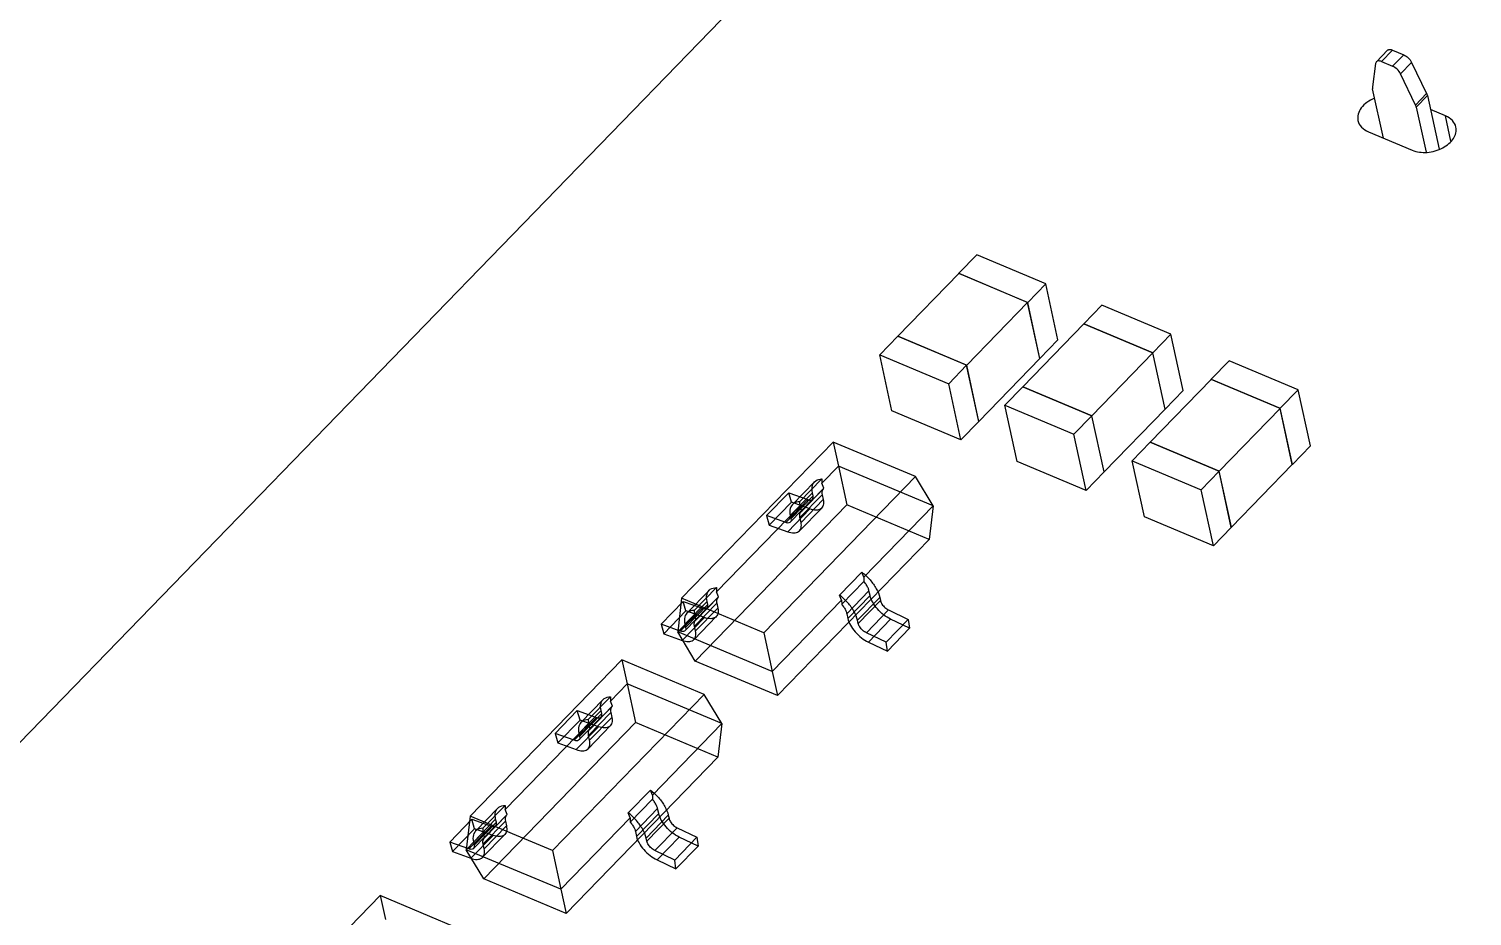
# Model space of a CAD drawing. Header units: millimetres. Extents: x 0 to 594, y 0 to 420.
# Drawn here: x 473.94 to 489.53, y 129.19 to 138.77 of the extents above; entities that cross this region are included whole.
import ezdxf

# ---------------------------------------------------------------- set-up
doc = ezdxf.new("R2010")
doc.units = ezdxf.units.MM
doc.header["$LTSCALE"] = 32.67
doc.layers.get('0').update_dxf_attribs({"linetype": 'CONTINUOUS'})

msp = doc.modelspace()

# ---------------------------------------------------------------- linework, layer by layer
at = {"color": 7, "linetype": 'CONTINUOUS'}
for p, q in [((462.316, 119.192), (508.373, 166.649)), ((488.614, 138.541), (488.494, 138.418)), ((488.55, 138.419), (488.67, 138.543)), ((488.789, 138.493), (488.669, 138.37)), ((488.67, 138.543), (488.789, 138.493)), ((488.486, 138.4), (488.453, 138.145)), ((488.55, 138.419), (488.669, 138.37)), ((488.755, 138.287), (488.875, 138.411)), ((488.875, 138.411), (489.037, 138.073)), ((488.917, 137.95), (488.755, 138.287)), ((488.57, 137.593), (488.454, 138.126)), ((489.037, 138.073), (488.917, 137.95)), ((488.925, 137.928), (489.045, 138.052)), ((489.045, 138.052), (489.171, 137.473)), ((488.925, 137.928), (489.031, 137.442)), ((489.24, 137.833), (489.078, 137.901)), ((489.299, 137.561), (489.24, 137.833)), ((488.409, 137.66), (488.88, 137.463)), ((484.177, 136.332), (483.983, 136.132)), ((484.922, 136.019), (484.177, 136.332)), ((483.982, 136.131), (483.323, 135.452)), ((484.727, 135.818), (483.982, 136.131)), ((483.983, 136.131), (483.983, 136.132)), ((483.983, 136.132), (484.728, 135.818)), ((484.728, 135.818), (484.922, 136.019)), ((485.054, 135.412), (484.922, 136.019)), ((484.069, 135.139), (484.727, 135.818)), ((484.86, 135.211), (484.727, 135.818)), ((484.86, 135.212), (484.728, 135.818)), ((485.528, 135.786), (485.334, 135.586)), ((486.274, 135.473), (485.528, 135.786)), ((485.334, 135.585), (484.675, 134.907)), ((485.334, 135.585), (485.334, 135.586)), ((485.334, 135.586), (486.079, 135.273)), ((486.079, 135.272), (485.334, 135.585)), ((483.323, 135.452), (483.129, 135.251)), ((483.324, 135.451), (483.323, 135.452)), ((484.068, 135.139), (483.323, 135.452)), ((483.323, 135.452), (484.069, 135.139)), ((485.054, 135.412), (484.86, 135.212)), ((486.079, 135.273), (486.274, 135.473)), ((486.406, 134.866), (486.274, 135.473)), ((483.261, 134.645), (483.129, 135.251)), ((483.129, 135.251), (483.874, 134.938)), ((484.86, 135.211), (484.201, 134.532)), ((484.86, 135.212), (484.859, 135.212)), ((485.42, 134.594), (486.079, 135.272)), ((486.212, 134.666), (486.079, 135.273)), ((486.211, 134.665), (486.079, 135.272)), ((486.904, 135.187), (486.709, 134.987)), ((487.649, 134.874), (486.904, 135.187)), ((483.874, 134.938), (484.068, 135.139)), ((484.2, 134.532), (484.068, 135.139)), ((484.201, 134.532), (484.069, 135.139)), ((484.006, 134.332), (483.874, 134.938)), ((484.674, 134.906), (484.48, 134.706)), ((485.419, 134.593), (484.674, 134.906)), ((484.675, 134.906), (484.675, 134.907)), ((484.675, 134.907), (485.42, 134.594)), ((486.709, 134.986), (486.05, 134.308)), ((486.406, 134.866), (486.212, 134.666)), ((486.71, 134.986), (486.709, 134.987)), ((486.709, 134.987), (487.455, 134.674)), ((487.454, 134.673), (486.709, 134.986)), ((487.455, 134.674), (487.649, 134.874)), ((487.781, 134.267), (487.649, 134.874)), ((484.006, 134.332), (483.261, 134.645)), ((484.613, 134.099), (484.48, 134.706)), ((484.48, 134.706), (485.225, 134.393)), ((485.225, 134.393), (485.419, 134.593)), ((485.552, 133.986), (485.419, 134.593)), ((485.552, 133.987), (485.42, 134.594)), ((486.211, 134.665), (485.552, 133.987)), ((486.212, 134.666), (486.211, 134.666)), ((486.795, 133.995), (487.454, 134.673)), ((487.586, 134.066), (487.454, 134.673)), ((487.587, 134.067), (487.455, 134.674)), ((484.2, 134.532), (484.006, 134.332)), ((484.201, 134.532), (484.2, 134.533)), ((482.626, 134.309), (480.989, 132.622)), ((482.626, 134.309), (482.685, 134.049)), ((483.516, 133.936), (482.626, 134.309)), ((485.358, 133.786), (485.225, 134.393)), ((486.049, 134.307), (485.855, 134.107)), ((486.795, 133.994), (486.049, 134.307)), ((486.05, 134.307), (486.05, 134.308)), ((486.05, 134.308), (486.795, 133.995)), ((487.781, 134.267), (487.587, 134.067)), ((485.358, 133.786), (484.613, 134.099)), ((485.988, 133.5), (485.855, 134.107)), ((485.855, 134.107), (486.6, 133.794)), ((483.516, 133.936), (481.878, 132.248)), ((482.685, 134.049), (482.505, 133.864)), ((482.685, 134.049), (482.774, 133.631)), ((483.706, 133.621), (482.685, 134.049)), ((483.706, 133.621), (483.516, 133.936)), ((485.552, 133.986), (485.358, 133.786)), ((485.552, 133.987), (485.552, 133.987)), ((486.6, 133.794), (486.795, 133.994)), ((486.928, 133.388), (486.795, 133.995)), ((486.927, 133.387), (486.795, 133.994)), ((487.586, 134.066), (486.928, 133.388)), ((487.587, 134.067), (487.586, 134.067)), ((482.504, 133.91), (482.264, 133.663)), ((482.286, 133.563), (482.526, 133.81)), ((482.504, 133.91), (482.505, 133.864)), ((482.526, 133.81), (482.505, 133.864)), ((486.733, 133.187), (486.6, 133.794)), ((482.774, 133.631), (481.137, 131.943)), ((482.265, 133.617), (481.366, 132.691)), ((482.264, 133.663), (482.265, 133.617)), ((482.286, 133.563), (482.265, 133.617)), ((483.664, 133.257), (482.774, 133.631)), ((483.706, 133.621), (482.956, 132.849)), ((483.706, 133.621), (483.664, 133.257)), ((486.733, 133.187), (485.988, 133.5)), ((486.927, 133.387), (486.733, 133.187)), ((486.928, 133.388), (486.927, 133.388)), ((483.664, 133.257), (482.026, 131.57)), ((482.936, 132.903), (482.696, 132.656)), ((482.956, 132.849), (482.936, 132.903)), ((482.956, 132.849), (482.958, 132.803)), ((481.365, 132.737), (481.125, 132.489)), ((481.365, 132.737), (481.366, 132.691)), ((481.387, 132.637), (481.366, 132.691)), ((482.958, 132.803), (482.718, 132.556)), ((480.989, 132.622), (480.947, 132.258)), ((481.878, 132.248), (480.989, 132.622)), ((481.147, 132.39), (481.387, 132.637)), ((482.717, 132.602), (481.967, 131.83)), ((482.717, 132.602), (482.696, 132.656)), ((482.717, 132.602), (482.718, 132.556)), ((481.127, 132.444), (480.947, 132.258)), ((481.125, 132.489), (481.127, 132.444)), ((481.147, 132.39), (481.127, 132.444)), ((481.137, 131.943), (480.947, 132.258)), ((481.967, 131.83), (480.947, 132.258)), ((481.878, 132.248), (481.967, 131.83)), ((480.343, 131.956), (478.705, 130.269)), ((480.343, 131.956), (480.401, 131.696)), ((481.232, 131.583), (480.343, 131.956)), ((482.026, 131.57), (481.137, 131.943)), ((481.967, 131.83), (482.026, 131.57)), ((480.401, 131.696), (480.221, 131.511)), ((480.401, 131.696), (480.491, 131.278)), ((481.422, 131.268), (480.401, 131.696)), ((481.232, 131.583), (479.594, 129.895)), ((480.22, 131.557), (479.981, 131.31)), ((480.002, 131.21), (480.242, 131.457)), ((480.22, 131.557), (480.221, 131.511)), ((480.242, 131.457), (480.221, 131.511)), ((481.422, 131.268), (481.232, 131.583)), ((480.491, 131.278), (478.853, 129.59)), ((479.981, 131.31), (479.982, 131.264)), ((481.38, 130.904), (480.491, 131.278)), ((479.982, 131.264), (479.083, 130.338)), ((480.002, 131.21), (479.982, 131.264)), ((481.422, 131.268), (480.673, 130.496)), ((481.422, 131.268), (481.38, 130.904)), ((481.38, 130.904), (479.742, 129.217)), ((480.652, 130.55), (480.412, 130.303)), ((480.673, 130.496), (480.652, 130.55)), ((479.081, 130.384), (478.842, 130.136)), ((479.081, 130.384), (479.083, 130.338)), ((480.674, 130.45), (480.434, 130.203)), ((480.673, 130.496), (480.674, 130.45)), ((478.705, 130.269), (478.663, 129.905)), ((479.594, 129.895), (478.705, 130.269)), ((478.864, 130.037), (479.103, 130.284)), ((479.103, 130.284), (479.083, 130.338)), ((480.433, 130.249), (479.684, 129.477)), ((480.433, 130.249), (480.412, 130.303)), ((480.433, 130.249), (480.434, 130.203)), ((478.843, 130.091), (478.663, 129.905)), ((478.842, 130.136), (478.843, 130.091)), ((478.864, 130.037), (478.843, 130.091)), ((478.853, 129.59), (478.663, 129.905)), ((479.684, 129.477), (478.663, 129.905)), ((479.594, 129.895), (479.684, 129.477)), ((479.742, 129.217), (478.853, 129.59)), ((477.731, 129.41), (476.093, 127.722)), ((477.731, 129.41), (477.79, 129.15)), ((478.62, 129.036), (477.731, 129.41)), ((479.684, 129.477), (479.742, 129.217))]:
    msp.add_line(p, q, dxfattribs=at)
at = {"color": 6, "linetype": 'CONTINUOUS'}
for p, q in [((482.185, 133.634), (482.425, 133.881)), ((482.519, 133.804), (482.279, 133.557)), ((482.146, 133.762), (481.906, 133.515)), ((482.175, 133.659), (481.935, 133.412)), ((482.113, 133.44), (482.352, 133.687)), ((482.175, 133.659), (482.146, 133.762)), ((482.146, 133.762), (482.352, 133.687)), ((482.403, 133.762), (482.163, 133.514)), ((482.403, 133.691), (482.163, 133.444)), ((482.41, 133.728), (482.17, 133.481)), ((482.375, 133.587), (482.175, 133.659)), ((482.507, 133.74), (482.267, 133.493)), ((482.518, 133.688), (482.279, 133.441)), ((482.41, 133.728), (482.403, 133.762)), ((482.507, 133.74), (482.518, 133.688)), ((481.906, 133.515), (481.935, 133.412)), ((482.113, 133.44), (481.906, 133.515)), ((482.135, 133.34), (482.375, 133.587)), ((482.163, 133.514), (482.17, 133.481)), ((482.262, 133.349), (482.502, 133.596)), ((482.279, 133.441), (482.267, 133.493)), ((481.935, 133.412), (482.135, 133.34)), ((481.046, 132.46), (481.286, 132.707)), ((482.774, 132.455), (483.013, 132.702)), ((483.025, 132.65), (483.013, 132.702)), ((480.767, 132.341), (481.007, 132.588)), ((481.036, 132.485), (481.007, 132.588)), ((481.007, 132.588), (481.214, 132.514)), ((481.264, 132.588), (481.024, 132.341)), ((481.271, 132.554), (481.031, 132.307)), ((481.368, 132.567), (481.129, 132.32)), ((481.38, 132.631), (481.14, 132.384)), ((481.271, 132.554), (481.264, 132.588)), ((481.368, 132.567), (481.38, 132.515)), ((482.785, 132.402), (483.025, 132.65)), ((482.889, 132.384), (483.129, 132.631)), ((482.896, 132.35), (483.136, 132.597)), ((483.129, 132.631), (483.136, 132.597)), ((480.797, 132.238), (481.036, 132.485)), ((480.974, 132.267), (481.214, 132.514)), ((480.996, 132.166), (481.236, 132.413)), ((481.264, 132.518), (481.025, 132.271)), ((481.236, 132.413), (481.036, 132.485)), ((481.123, 132.176), (481.363, 132.423)), ((481.38, 132.515), (481.14, 132.268)), ((482.774, 132.455), (482.785, 132.402)), ((482.896, 132.35), (482.889, 132.384)), ((483.225, 132.495), (482.985, 132.248)), ((483.246, 132.395), (483.006, 132.148)), ((483.198, 132.146), (483.437, 132.393)), ((483.225, 132.495), (483.437, 132.393)), ((483.451, 132.297), (483.246, 132.395)), ((483.437, 132.393), (483.451, 132.297)), ((480.767, 132.341), (480.797, 132.238)), ((480.974, 132.267), (480.767, 132.341)), ((480.797, 132.238), (480.996, 132.166)), ((481.024, 132.341), (481.031, 132.307)), ((481.14, 132.268), (481.129, 132.32)), ((483.198, 132.146), (482.985, 132.248)), ((483.212, 132.05), (483.451, 132.297)), ((483.006, 132.148), (483.212, 132.05)), ((483.212, 132.05), (483.198, 132.146)), ((479.901, 131.281), (480.141, 131.528)), ((480.235, 131.451), (479.996, 131.204)), ((479.862, 131.409), (479.622, 131.162)), ((479.892, 131.306), (479.652, 131.059)), ((479.829, 131.087), (480.069, 131.334)), ((479.892, 131.306), (479.862, 131.409)), ((479.862, 131.409), (480.069, 131.334)), ((480.119, 131.409), (479.879, 131.161)), ((480.12, 131.338), (479.88, 131.091)), ((480.126, 131.375), (479.887, 131.128)), ((480.091, 131.234), (479.892, 131.306)), ((480.224, 131.387), (479.984, 131.14)), ((480.235, 131.335), (479.995, 131.088)), ((480.126, 131.375), (480.119, 131.409)), ((480.224, 131.387), (480.235, 131.335)), ((479.622, 131.162), (479.652, 131.059)), ((479.829, 131.087), (479.622, 131.162)), ((479.851, 130.987), (480.091, 131.234)), ((479.879, 131.161), (479.887, 131.128)), ((479.978, 130.996), (480.218, 131.243)), ((479.995, 131.088), (479.984, 131.14)), ((479.652, 131.059), (479.851, 130.987)), ((478.762, 130.107), (479.002, 130.354)), ((480.49, 130.102), (480.73, 130.349)), ((480.741, 130.297), (480.73, 130.349)), ((478.484, 129.988), (478.723, 130.235)), ((478.753, 130.132), (478.723, 130.235)), ((478.723, 130.235), (478.93, 130.161)), ((478.98, 130.235), (478.74, 129.988)), ((478.988, 130.201), (478.748, 129.954)), ((479.085, 130.214), (478.845, 129.967)), ((479.097, 130.278), (478.857, 130.031)), ((478.988, 130.201), (478.98, 130.235)), ((479.085, 130.214), (479.096, 130.162)), ((480.501, 130.049), (480.741, 130.297)), ((480.605, 130.031), (480.845, 130.278)), ((480.613, 129.997), (480.853, 130.244)), ((480.845, 130.278), (480.853, 130.244)), ((478.513, 129.885), (478.753, 130.132)), ((478.69, 129.914), (478.93, 130.161)), ((478.713, 129.813), (478.952, 130.06)), ((478.981, 130.165), (478.741, 129.917)), ((478.952, 130.06), (478.753, 130.132)), ((478.839, 129.823), (479.079, 130.07)), ((479.096, 130.162), (478.856, 129.915)), ((480.49, 130.102), (480.501, 130.049)), ((480.613, 129.997), (480.605, 130.031)), ((480.941, 130.142), (480.701, 129.895)), ((480.963, 130.042), (480.723, 129.795)), ((480.914, 129.793), (481.154, 130.04)), ((480.941, 130.142), (481.154, 130.04)), ((481.168, 129.944), (480.963, 130.042)), ((481.154, 130.04), (481.168, 129.944)), ((478.484, 129.988), (478.513, 129.885)), ((478.69, 129.914), (478.484, 129.988)), ((478.513, 129.885), (478.713, 129.813)), ((478.74, 129.988), (478.748, 129.954)), ((478.856, 129.915), (478.845, 129.967)), ((480.914, 129.793), (480.701, 129.895)), ((480.928, 129.697), (481.168, 129.944)), ((480.723, 129.795), (480.928, 129.697)), ((480.928, 129.697), (480.914, 129.793))]:
    msp.add_line(p, q, dxfattribs=at)
at = {"color": 7, "linetype": 'CONTINUOUS'}
for points, knots in [([(488.614, 138.541), (488.617, 138.544), (488.624, 138.549), (488.638, 138.551), (488.654, 138.549), (488.664, 138.545), (488.67, 138.543)], [0, 0, 0, 0, 0.199787, 0.425397, 0.691613, 1, 1, 1, 1]), ([(488.789, 138.493), (488.807, 138.485), (488.841, 138.461), (488.866, 138.429), (488.875, 138.411)], [0, 0, 0, 0, 0.498196, 1, 1, 1, 1]), ([(488.494, 138.418), (488.493, 138.416), (488.489, 138.411), (488.487, 138.405), (488.486, 138.4)], [0, 0, 0, 0, 0.238813, 1, 1, 1, 1]), ([(488.55, 138.419), (488.545, 138.422), (488.534, 138.425), (488.518, 138.427), (488.504, 138.425), (488.497, 138.42), (488.494, 138.418)], [0, 0, 0, 0, 0.308387, 0.574603, 0.800213, 1, 1, 1, 1]), ([(488.755, 138.287), (488.746, 138.305), (488.721, 138.338), (488.687, 138.362), (488.669, 138.37)], [0, 0, 0, 0, 0.501804, 1, 1, 1, 1]), ([(488.453, 138.145), (488.453, 138.144), (488.452, 138.137), (488.453, 138.131), (488.454, 138.126)], [0, 0, 0, 0, 0.231069, 1, 1, 1, 1]), ([(488.475, 138.024), (488.446, 138.012), (488.392, 137.983), (488.329, 137.924), (488.293, 137.854), (488.291, 137.804), (488.295, 137.782)], [0, 0, 0, 0, 0.291107, 0.555732, 0.789013, 1, 1, 1, 1]), ([(489.037, 138.073), (489.038, 138.072), (489.041, 138.065), (489.044, 138.057), (489.045, 138.052)], [0, 0, 0, 0, 0.265695, 1, 1, 1, 1]), ([(488.925, 137.928), (488.925, 137.93), (488.923, 137.937), (488.92, 137.945), (488.917, 137.95)], [0, 0, 0, 0, 0.234225, 1, 1, 1, 1]), ([(489.353, 137.711), (489.347, 137.738), (489.318, 137.79), (489.268, 137.821), (489.24, 137.833)], [0, 0, 0, 0, 0.468621, 1, 1, 1, 1]), ([(488.295, 137.782), (488.301, 137.756), (488.331, 137.703), (488.381, 137.672), (488.409, 137.66)], [0, 0, 0, 0, 0.468621, 1, 1, 1, 1]), ([(488.88, 137.463), (488.93, 137.441), (489.047, 137.428), (489.186, 137.467), (489.278, 137.529), (489.342, 137.598), (489.362, 137.671), (489.353, 137.711)], [0, 0, 0, 0, 0.264082, 0.545565, 0.677997, 0.798169, 1, 1, 1, 1])]:
    msp.add_open_spline(points, degree=3, knots=knots, dxfattribs=at)
at = {"color": 6, "linetype": 'CONTINUOUS'}
for points, knots in [([(482.403, 133.762), (482.397, 133.787), (482.393, 133.836), (482.434, 133.9), (482.481, 133.91), (482.504, 133.91)], [0, 0, 0, 0, 0.372377, 0.670578, 1, 1, 1, 1]), ([(482.526, 133.81), (482.52, 133.806), (482.509, 133.793), (482.503, 133.768), (482.505, 133.75), (482.507, 133.74)], [0, 0, 0, 0, 0.292858, 0.615433, 1, 1, 1, 1]), ([(482.264, 133.663), (482.241, 133.663), (482.194, 133.653), (482.153, 133.589), (482.157, 133.54), (482.163, 133.514)], [0, 0, 0, 0, 0.329364, 0.627559, 1, 1, 1, 1]), ([(482.352, 133.687), (482.363, 133.683), (482.384, 133.678), (482.413, 133.696), (482.412, 133.718), (482.41, 133.728)], [0, 0, 0, 0, 0.384668, 0.664722, 1, 1, 1, 1]), ([(482.518, 133.688), (482.523, 133.669), (482.526, 133.631), (482.495, 133.582), (482.436, 133.569), (482.396, 133.579), (482.375, 133.587)], [0, 0, 0, 0, 0.262733, 0.471341, 0.699207, 1, 1, 1, 1]), ([(482.17, 133.481), (482.172, 133.471), (482.174, 133.449), (482.145, 133.43), (482.124, 133.436), (482.113, 133.44)], [0, 0, 0, 0, 0.335184, 0.615225, 1, 1, 1, 1]), ([(482.267, 133.493), (482.265, 133.503), (482.263, 133.521), (482.269, 133.546), (482.28, 133.559), (482.286, 133.563)], [0, 0, 0, 0, 0.384567, 0.707142, 1, 1, 1, 1]), ([(482.135, 133.34), (482.157, 133.332), (482.196, 133.322), (482.255, 133.335), (482.286, 133.384), (482.283, 133.421), (482.279, 133.441)], [0, 0, 0, 0, 0.300793, 0.528659, 0.737267, 1, 1, 1, 1]), ([(482.936, 132.903), (482.968, 132.878), (483.026, 132.823), (483.093, 132.731), (483.122, 132.663), (483.129, 132.631)], [0, 0, 0, 0, 0.360855, 0.703805, 1, 1, 1, 1]), ([(481.264, 132.588), (481.258, 132.614), (481.254, 132.663), (481.295, 132.727), (481.342, 132.736), (481.365, 132.737)], [0, 0, 0, 0, 0.372377, 0.670578, 1, 1, 1, 1]), ([(483.013, 132.702), (483.011, 132.713), (483.003, 132.736), (482.984, 132.77), (482.967, 132.792), (482.958, 132.803)], [0, 0, 0, 0, 0.297659, 0.635204, 1, 1, 1, 1]), ([(481.214, 132.514), (481.225, 132.51), (481.246, 132.504), (481.275, 132.523), (481.273, 132.544), (481.271, 132.554)], [0, 0, 0, 0, 0.384668, 0.664722, 1, 1, 1, 1]), ([(481.387, 132.637), (481.381, 132.632), (481.37, 132.62), (481.364, 132.594), (481.366, 132.576), (481.368, 132.567)], [0, 0, 0, 0, 0.292858, 0.615433, 1, 1, 1, 1]), ([(482.889, 132.384), (482.882, 132.416), (482.853, 132.484), (482.787, 132.576), (482.728, 132.631), (482.696, 132.656)], [0, 0, 0, 0, 0.29613, 0.639073, 1, 1, 1, 1]), ([(482.718, 132.556), (482.727, 132.545), (482.744, 132.523), (482.763, 132.489), (482.771, 132.466), (482.774, 132.455)], [0, 0, 0, 0, 0.364796, 0.702341, 1, 1, 1, 1]), ([(483.246, 132.395), (483.22, 132.407), (483.168, 132.44), (483.103, 132.503), (483.052, 132.573), (483.03, 132.624), (483.025, 132.65)], [0, 0, 0, 0, 0.255655, 0.522653, 0.777688, 1, 1, 1, 1]), ([(483.136, 132.597), (483.139, 132.583), (483.153, 132.555), (483.184, 132.52), (483.21, 132.502), (483.225, 132.495)], [0, 0, 0, 0, 0.304028, 0.655653, 1, 1, 1, 1]), ([(481.125, 132.489), (481.102, 132.489), (481.055, 132.48), (481.014, 132.416), (481.019, 132.367), (481.024, 132.341)], [0, 0, 0, 0, 0.329364, 0.627559, 1, 1, 1, 1]), ([(481.129, 132.32), (481.126, 132.329), (481.124, 132.347), (481.13, 132.373), (481.141, 132.385), (481.147, 132.39)], [0, 0, 0, 0, 0.384567, 0.707142, 1, 1, 1, 1]), ([(481.38, 132.515), (481.384, 132.495), (481.387, 132.458), (481.356, 132.408), (481.297, 132.396), (481.257, 132.406), (481.236, 132.413)], [0, 0, 0, 0, 0.262733, 0.471341, 0.699207, 1, 1, 1, 1]), ([(482.785, 132.402), (482.79, 132.377), (482.812, 132.326), (482.863, 132.256), (482.929, 132.193), (482.98, 132.16), (483.006, 132.148)], [0, 0, 0, 0, 0.222312, 0.477347, 0.744345, 1, 1, 1, 1]), ([(481.031, 132.307), (481.034, 132.297), (481.035, 132.276), (481.006, 132.257), (480.985, 132.263), (480.974, 132.267)], [0, 0, 0, 0, 0.335184, 0.615225, 1, 1, 1, 1]), ([(480.996, 132.166), (481.018, 132.158), (481.057, 132.149), (481.116, 132.161), (481.148, 132.21), (481.144, 132.248), (481.14, 132.268)], [0, 0, 0, 0, 0.300793, 0.528659, 0.737267, 1, 1, 1, 1]), ([(482.985, 132.248), (482.971, 132.255), (482.944, 132.273), (482.913, 132.308), (482.899, 132.336), (482.896, 132.35)], [0, 0, 0, 0, 0.344222, 0.695855, 1, 1, 1, 1]), ([(480.119, 131.409), (480.113, 131.434), (480.109, 131.483), (480.15, 131.547), (480.197, 131.557), (480.22, 131.557)], [0, 0, 0, 0, 0.372377, 0.670578, 1, 1, 1, 1]), ([(480.242, 131.457), (480.236, 131.453), (480.225, 131.44), (480.219, 131.415), (480.221, 131.397), (480.224, 131.387)], [0, 0, 0, 0, 0.292858, 0.615433, 1, 1, 1, 1]), ([(479.981, 131.31), (479.957, 131.31), (479.91, 131.3), (479.869, 131.236), (479.874, 131.187), (479.879, 131.161)], [0, 0, 0, 0, 0.329364, 0.627559, 1, 1, 1, 1]), ([(480.069, 131.334), (480.08, 131.33), (480.101, 131.325), (480.13, 131.343), (480.129, 131.365), (480.126, 131.375)], [0, 0, 0, 0, 0.384668, 0.664722, 1, 1, 1, 1]), ([(480.235, 131.335), (480.239, 131.316), (480.243, 131.278), (480.211, 131.229), (480.152, 131.216), (480.113, 131.226), (480.091, 131.234)], [0, 0, 0, 0, 0.262733, 0.471341, 0.699207, 1, 1, 1, 1]), ([(479.887, 131.128), (479.889, 131.118), (479.89, 131.096), (479.861, 131.077), (479.84, 131.083), (479.829, 131.087)], [0, 0, 0, 0, 0.335184, 0.615225, 1, 1, 1, 1]), ([(479.984, 131.14), (479.982, 131.15), (479.98, 131.168), (479.986, 131.193), (479.996, 131.206), (480.002, 131.21)], [0, 0, 0, 0, 0.384567, 0.707142, 1, 1, 1, 1]), ([(479.851, 130.987), (479.873, 130.979), (479.913, 130.969), (479.972, 130.982), (480.003, 131.031), (479.999, 131.068), (479.995, 131.088)], [0, 0, 0, 0, 0.300793, 0.528659, 0.737267, 1, 1, 1, 1]), ([(480.652, 130.55), (480.684, 130.525), (480.743, 130.47), (480.809, 130.378), (480.838, 130.31), (480.845, 130.278)], [0, 0, 0, 0, 0.360855, 0.703805, 1, 1, 1, 1]), ([(478.98, 130.235), (478.975, 130.261), (478.97, 130.31), (479.011, 130.374), (479.058, 130.383), (479.081, 130.384)], [0, 0, 0, 0, 0.372377, 0.670578, 1, 1, 1, 1]), ([(480.73, 130.349), (480.727, 130.36), (480.719, 130.383), (480.7, 130.417), (480.683, 130.439), (480.674, 130.45)], [0, 0, 0, 0, 0.297659, 0.635204, 1, 1, 1, 1]), ([(478.93, 130.161), (478.941, 130.157), (478.962, 130.151), (478.991, 130.17), (478.99, 130.191), (478.988, 130.201)], [0, 0, 0, 0, 0.384668, 0.664722, 1, 1, 1, 1]), ([(479.103, 130.284), (479.097, 130.279), (479.086, 130.267), (479.081, 130.241), (479.083, 130.223), (479.085, 130.214)], [0, 0, 0, 0, 0.292858, 0.615433, 1, 1, 1, 1]), ([(480.605, 130.031), (480.598, 130.063), (480.569, 130.131), (480.503, 130.223), (480.445, 130.278), (480.412, 130.303)], [0, 0, 0, 0, 0.29613, 0.639073, 1, 1, 1, 1]), ([(480.434, 130.203), (480.444, 130.192), (480.46, 130.17), (480.479, 130.136), (480.488, 130.113), (480.49, 130.102)], [0, 0, 0, 0, 0.364796, 0.702341, 1, 1, 1, 1]), ([(480.963, 130.042), (480.936, 130.054), (480.885, 130.087), (480.819, 130.15), (480.769, 130.22), (480.747, 130.271), (480.741, 130.297)], [0, 0, 0, 0, 0.255655, 0.522653, 0.777688, 1, 1, 1, 1]), ([(480.853, 130.244), (480.856, 130.23), (480.869, 130.202), (480.9, 130.167), (480.927, 130.149), (480.941, 130.142)], [0, 0, 0, 0, 0.304028, 0.655653, 1, 1, 1, 1]), ([(478.842, 130.136), (478.819, 130.136), (478.772, 130.127), (478.73, 130.063), (478.735, 130.014), (478.74, 129.988)], [0, 0, 0, 0, 0.329364, 0.627559, 1, 1, 1, 1]), ([(478.845, 129.967), (478.843, 129.976), (478.841, 129.994), (478.847, 130.02), (478.857, 130.032), (478.864, 130.037)], [0, 0, 0, 0, 0.384567, 0.707142, 1, 1, 1, 1]), ([(479.096, 130.162), (479.1, 130.142), (479.104, 130.105), (479.073, 130.055), (479.014, 130.043), (478.974, 130.053), (478.952, 130.06)], [0, 0, 0, 0, 0.262733, 0.471341, 0.699207, 1, 1, 1, 1]), ([(480.501, 130.049), (480.507, 130.024), (480.529, 129.973), (480.58, 129.903), (480.645, 129.84), (480.696, 129.807), (480.723, 129.795)], [0, 0, 0, 0, 0.222312, 0.477347, 0.744345, 1, 1, 1, 1]), ([(478.748, 129.954), (478.75, 129.944), (478.751, 129.923), (478.722, 129.904), (478.701, 129.91), (478.69, 129.914)], [0, 0, 0, 0, 0.335184, 0.615225, 1, 1, 1, 1]), ([(478.713, 129.813), (478.734, 129.805), (478.774, 129.796), (478.833, 129.808), (478.864, 129.857), (478.861, 129.895), (478.856, 129.915)], [0, 0, 0, 0, 0.300793, 0.528659, 0.737267, 1, 1, 1, 1]), ([(480.701, 129.895), (480.687, 129.902), (480.66, 129.92), (480.63, 129.955), (480.616, 129.983), (480.613, 129.997)], [0, 0, 0, 0, 0.344222, 0.695855, 1, 1, 1, 1])]:
    msp.add_open_spline(points, degree=3, knots=knots, dxfattribs=at)

doc.saveas('drawing.dxf')
